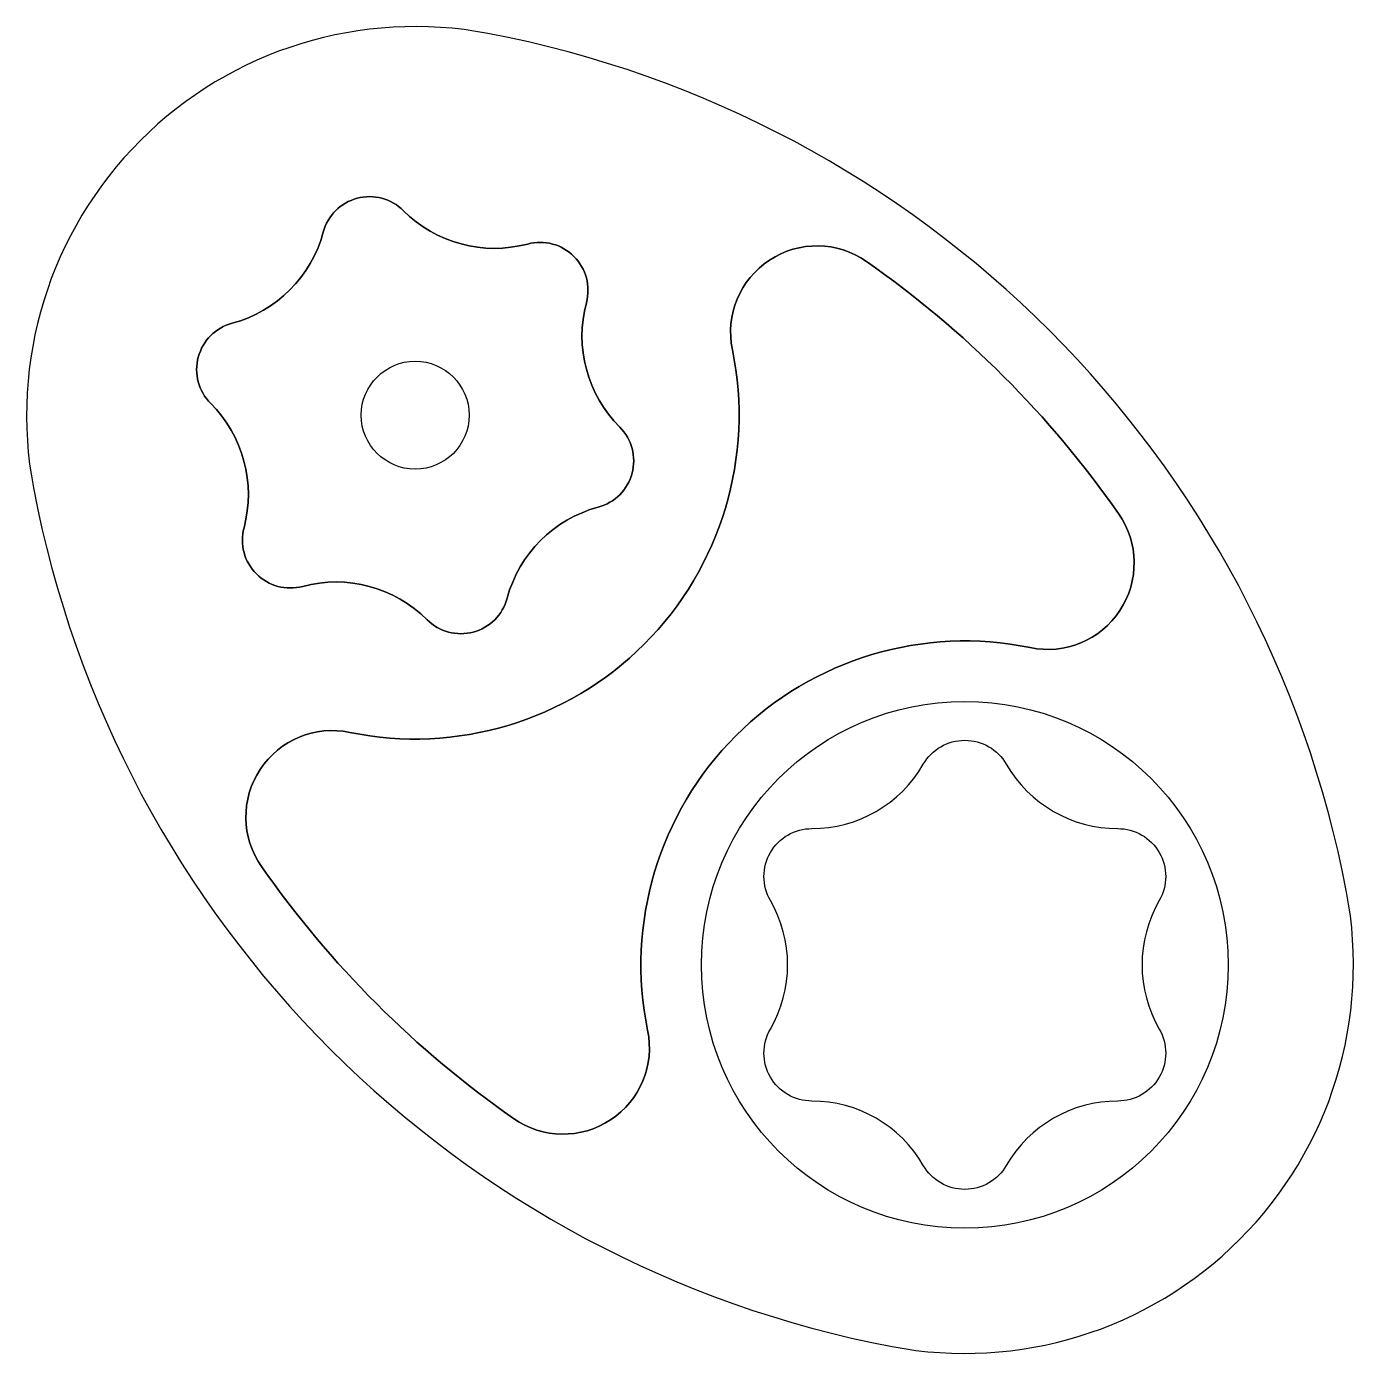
# Model space of a CAD drawing. Header units: millimetres. Extents: x -9 to 21.7, y -21.7 to 9.
import ezdxf

# ---------------------------------------------------------------- set-up
doc = ezdxf.new("R2010")
doc.units = ezdxf.units.MM

msp = doc.modelspace()

# ---------------------------------------------------------------- linework, layer by layer
for points in [[(11.046, -21.569, 0.52915), (21.569, -11.046, 0.307916), (1.682, 8.841, 0.52915), (-8.841, -1.682, 0.307916)], [(3.964, 2.605, 0.57735), (2.605, 3.964, -0.267949), (-0.274, 4.736, 0.57735), (-2.13, 4.238, -0.267949), (-4.238, 2.13, 0.57735), (-4.736, 0.274, -0.267949), (-3.964, -2.605, 0.57735), (-2.605, -3.964, -0.267949), (0.274, -4.736, 0.57735), (2.13, -4.238, -0.267949), (4.238, -2.13, 0.57735), (4.736, -0.274, -0.267949)], [(-0.274, 4.736, 0.267949), (2.605, 3.964, -0.57735), (3.964, 2.605, 0.267949), (4.736, -0.274, -0.57735), (4.238, -2.13, 0.267949), (2.13, -4.238, -0.57735), (0.274, -4.736, 0.267949), (-2.605, -3.964, -0.57735), (-3.964, -2.605, 0.267949), (-4.736, 0.274, -0.57735), (-4.238, 2.13, 0.267949), (-2.13, 4.238, -0.57735)], [(10.448, 3.561, 0.677927), (7.345, 1.516, -0.539124), (-1.516, -7.345, 0.677927), (-3.561, -10.448, 0.088568), (2.28, -16.289, 0.677927), (5.383, -14.244, -0.539124), (14.244, -5.383, 0.677927), (16.289, -2.28, 0.088568)], [(2.28, -16.289, -0.088568), (-3.561, -10.448, -0.677927), (-1.516, -7.345, 0.539124), (7.345, 1.516, -0.677927), (10.448, 3.561, -0.088568), (16.289, -2.28, -0.677927), (14.244, -5.383, 0.539124), (5.383, -14.244, -0.677927)], [(13.689, -8.083, 0.267949), (16.27, -9.573, -0.57735), (17.231, -11.238, 0.267949), (17.231, -14.218, -0.57735), (16.27, -15.883, 0.267949), (13.689, -17.373, -0.57735), (11.767, -17.373, 0.267949), (9.186, -15.883, -0.57735), (8.225, -14.218, 0.267949), (8.225, -11.238, -0.57735), (9.186, -9.573, 0.267949), (11.767, -8.083, -0.57735)]]:
    msp.add_lwpolyline(points, format="xyb", close=True)
for centre, radius in [((0, 0), 1.25), ((0, 0), 1.25), ((12.728, -12.728), 6.1), ((12.728, -12.728), 6.1)]:
    msp.add_circle(centre, radius)

doc.saveas('drawing.dxf')
